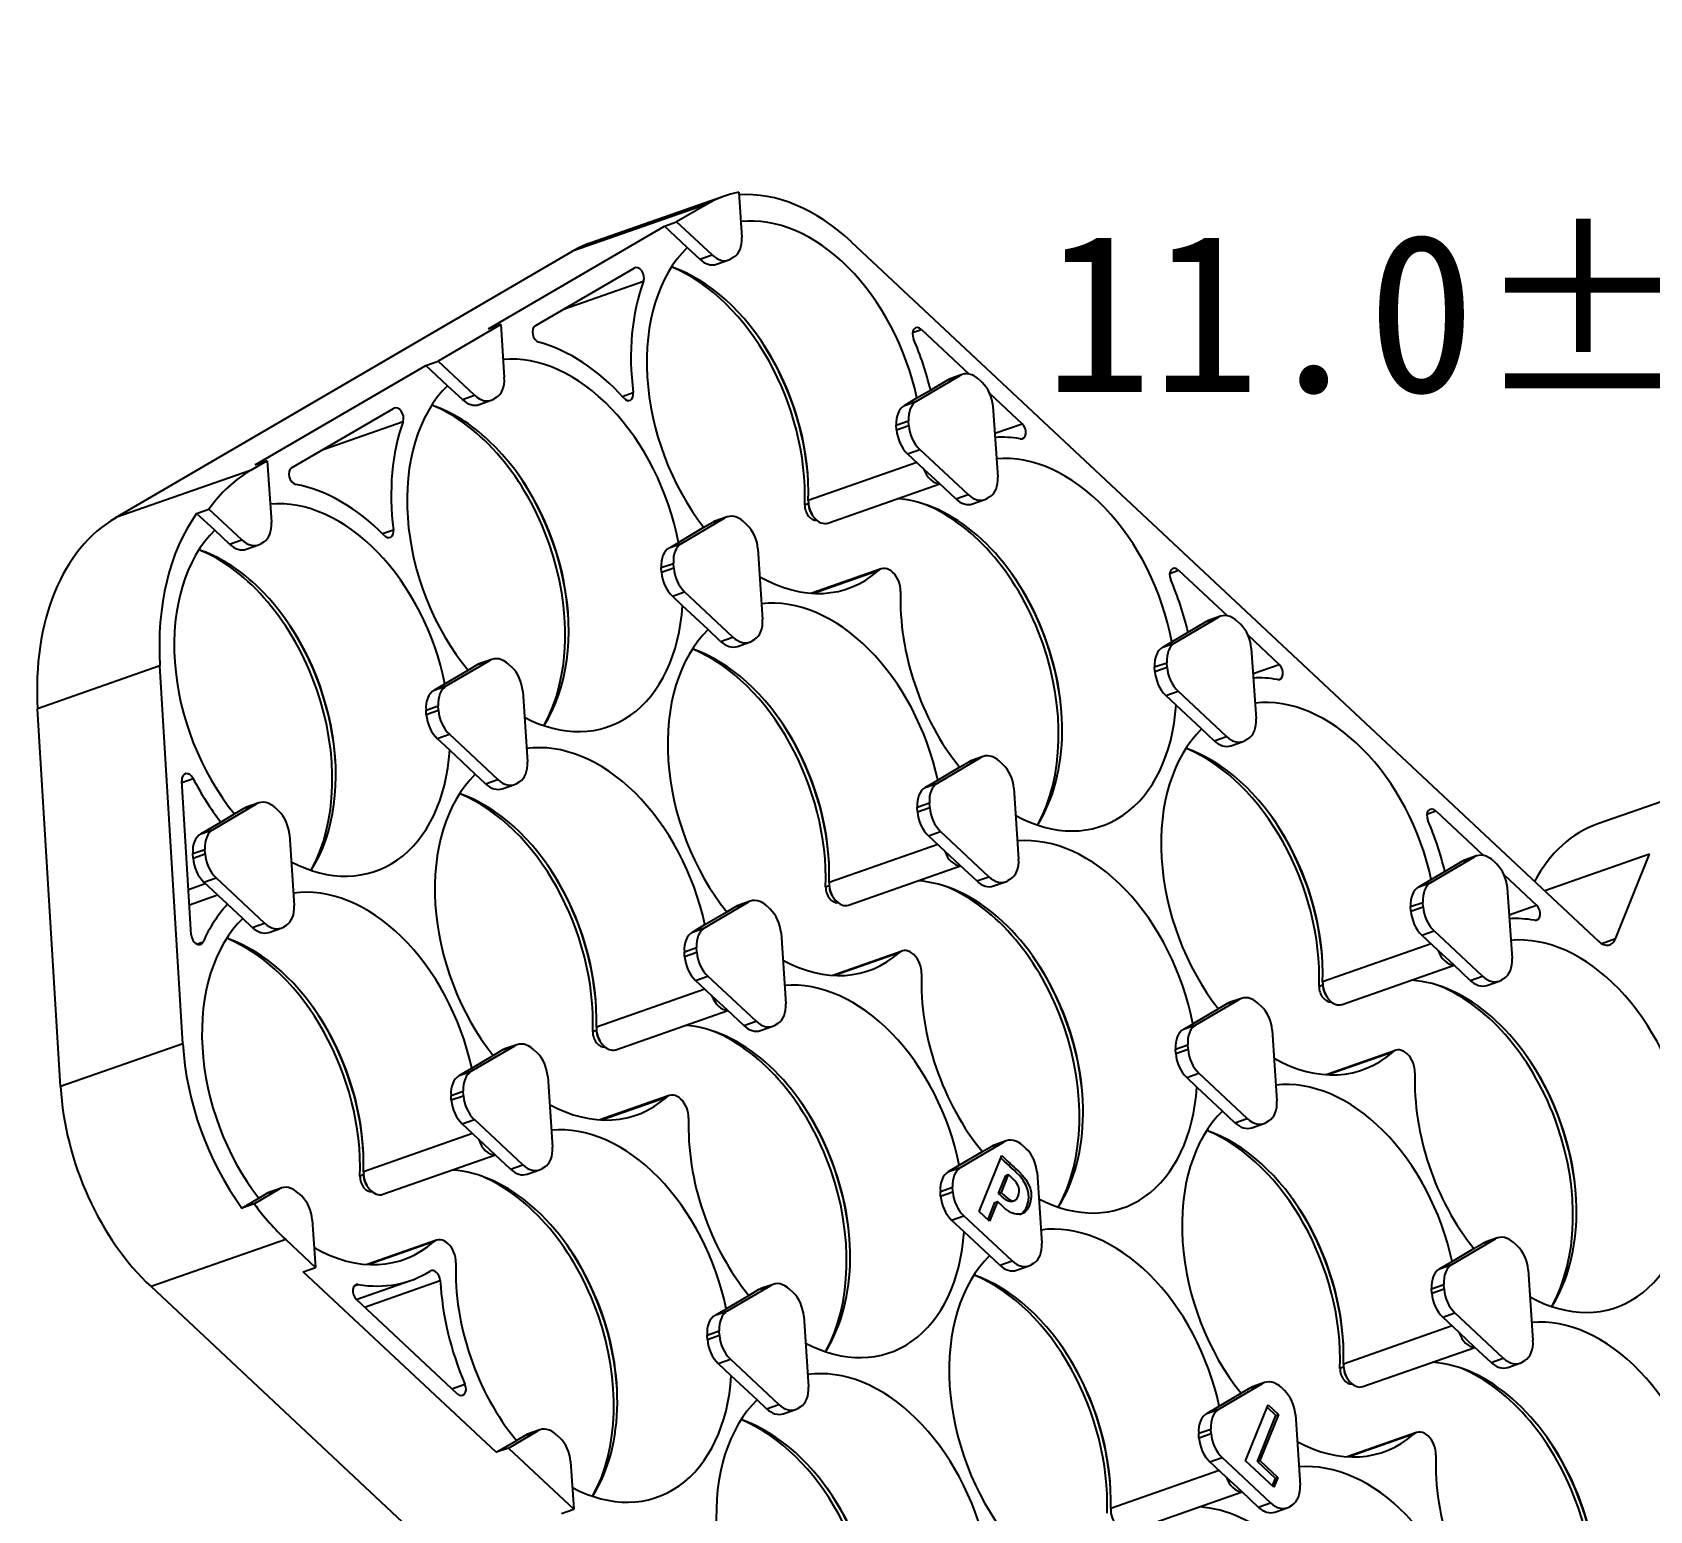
# Model space of a CAD drawing. Header units: millimetres. Extents: x -12 to 988, y -34 to 673.
# Drawn here: x 325.9 to 417.7, y 286.4 to 370.3 of the extents above; entities that cross this region are included whole.
import ezdxf

# ---------------------------------------------------------------- set-up
doc = ezdxf.new("R2010")
doc.units = ezdxf.units.MM
doc.dimstyles.new('副本 Standard', dxfattribs={"dimtxt": 9, "dimasz": 5, "dimexe": 1, "dimexo": 0.5, "dimgap": 0.5, "dimtad": 0, "dimtoh": 1, "dimdec": 1, "dimzin": 0, "dimdsep": 46, "dimtxsty": 'Standard', "dimcen": 0.09, "dimclrd": 3, "dimclre": 3, "dimclrt": 3, "dimadec": 0, "dimazin": 0, "dimtfac": 1, "dimtdec": 1, "dimtofl": 0, "dimtmove": 0, "dimatfit": 3, "dimfxl": 0, "dimtolj": 1, "dimtzin": 0, "dimarcsym": 0})

# ---------------------------------------------------------------- blocks, each defined once
blk = doc.blocks.new('FDGHFGHFDD')
at = {"linetype": 'Continuous'}
for p, q in [((-72.449, 40.675), (-75.485, 33.168)), ((-72.248, 34.242), (-74.615, 28.391)), ((-69.914, 29.612), (-72.248, 34.242)), ((-69.914, 29.612), (-70.224, 28.845)), ((-128.294, 23.136), (-70.436, 28.8)), ((-82.313, 26.246), (-82.113, 26.743)), ((-82.113, 26.743), (-78.429, 27.103)), ((-79.243, 23.852), (-78.703, 26.668)), ((-78.979, 25.985), (-78.703, 26.668)), ((-78.665, 26.797), (-78.941, 26.115)), ((-77.824, 27.324), (-77.585, 27.347)), ((-76.826, 27.26), (-74.323, 27.505)), ((-76.158, 26.917), (-72.963, 24.467)), ((-74.939, 25.982), (-74.323, 27.505)), ((-79.195, 24.859), (-78.979, 25.985)), ((-102.021, 24.794), (-98.248, 25.163)), ((-98.484, 24.857), (-98.76, 24.175)), ((-97.643, 25.384), (-97.405, 25.407)), ((-96.645, 25.32), (-94.231, 25.557)), ((-95.977, 24.977), (-92.782, 22.527)), ((-94.823, 24.092), (-94.231, 25.557)), ((-79.364, 23.98), (-79.195, 24.859)), ((-102.221, 24.298), (-102.021, 24.794)), ((-99.062, 21.913), (-98.522, 24.728)), ((-99.024, 22.868), (-98.798, 24.045)), ((-98.798, 24.045), (-98.522, 24.728)), ((-79.519, 23.17), (-79.364, 23.98)), ((-121.929, 22.846), (-118.245, 23.206)), ((-117.64, 23.426), (-117.401, 23.45)), ((-116.642, 23.363), (-114.139, 23.608)), ((-115.974, 23.02), (-112.779, 20.57)), ((-114.755, 22.085), (-114.139, 23.608)), ((-79.519, 23.17), (-79.243, 23.852)), ((-72.76, 22.383), (-72.484, 23.066)), ((-72.411, 23.38), (-72.445, 23.2)), ((-122.129, 22.349), (-121.929, 22.846)), ((-119.059, 19.955), (-118.519, 22.771)), ((-119.011, 20.962), (-118.795, 22.088)), ((-118.795, 22.088), (-118.519, 22.771)), ((-118.481, 22.9), (-118.757, 22.218)), ((-99.224, 21.826), (-99.024, 22.868)), ((-78.974, 22.082), (-78.698, 22.765)), ((-78.771, 21.925), (-78.974, 22.082)), ((-78.771, 21.925), (-78.495, 22.608)), ((-78.495, 22.608), (-78.698, 22.765)), ((-77.338, 21.491), (-77.062, 22.174)), ((-73.325, 22.54), (-77.062, 22.174)), ((-73.601, 21.857), (-73.325, 22.54)), ((-99.338, 21.23), (-99.062, 21.913)), ((-99.338, 21.23), (-99.224, 21.826)), ((-92.231, 21.44), (-92.264, 21.26)), ((-76.613, 21.562), (-79.063, 15.506)), ((-77.373, 15.487), (-74.846, 21.735)), ((-76.065, 21.616), (-77.338, 21.491)), ((-74.874, 21.733), (-76.065, 21.616)), ((-73.601, 21.857), (-74.874, 21.733)), ((-119.18, 20.083), (-119.011, 20.962)), ((-98.793, 20.143), (-98.517, 20.825)), ((-98.59, 19.985), (-98.314, 20.668)), ((-98.314, 20.668), (-98.517, 20.825)), ((-97.157, 19.552), (-96.881, 20.234)), ((-93.145, 20.6), (-96.881, 20.234)), ((-93.421, 19.917), (-93.145, 20.6)), ((-92.579, 20.444), (-92.303, 21.126)), ((-135.003, 19.451), (-138.039, 11.944)), ((-134.638, 20.194), (-132.598, 18.63)), ((-119.335, 19.273), (-119.18, 20.083)), ((-119.335, 19.273), (-119.059, 19.955)), ((-112.227, 19.483), (-112.261, 19.303)), ((-98.59, 19.985), (-98.793, 20.143)), ((-96.366, 19.629), (-97.157, 19.552)), ((-94.389, 19.822), (-96.366, 19.629)), ((-93.421, 19.917), (-94.389, 19.822)), ((-135.316, 18.395), (-138.352, 10.889)), ((-135.316, 18.395), (-135.699, 16.434)), ((-118.79, 18.185), (-118.514, 18.868)), ((-118.587, 18.028), (-118.311, 18.711)), ((-118.311, 18.711), (-118.514, 18.868)), ((-113.141, 18.642), (-116.878, 18.277)), ((-113.417, 17.96), (-113.141, 18.642)), ((-112.576, 18.486), (-112.3, 19.169)), ((-132.047, 17.543), (-132.08, 17.363)), ((-116.429, 17.665), (-118.879, 11.609)), ((-118.587, 18.028), (-118.79, 18.185)), ((-117.189, 11.59), (-114.662, 17.838)), ((-117.154, 17.594), (-116.878, 18.277)), ((-115.881, 17.719), (-117.154, 17.594)), ((-114.69, 17.835), (-115.881, 17.719)), ((-113.417, 17.96), (-114.69, 17.835)), ((-132.961, 16.703), (-135.699, 16.434)), ((-133.237, 16.02), (-132.961, 16.703)), ((-132.395, 16.546), (-132.119, 17.229)), ((-138.193, 4.401), (-135.975, 15.752)), ((-135.975, 15.752), (-135.699, 16.434)), ((-134.205, 15.925), (-135.975, 15.752)), ((-133.237, 16.02), (-134.205, 15.925)), ((-73.409, 16.051), (-74.974, 12.181)), ((-73.444, 15.863), (-74.905, 12.25)), ((-78.922, 15.389), (-79.003, 15.187)), ((-78.974, 15.429), (-78.861, 15.341)), ((-78.351, 15.135), (-78.208, 15.12)), ((-60.745, 13.894), (-60.507, 13.917)), ((-136.572, 6.5), (-135.323, 12.891)), ((-62.165, 10.422), (-61.625, 13.238)), ((-61.901, 12.555), (-61.625, 13.238)), ((-61.587, 13.367), (-61.863, 12.685)), ((-59.08, 13.487), (-55.885, 11.037)), ((-136.213, 8.335), (-134.408, 12.8)), ((-113.225, 12.153), (-114.79, 8.284)), ((-113.26, 11.965), (-114.721, 8.353)), ((-80.564, 11.954), (-80.326, 11.977)), ((-62.286, 10.55), (-62.014, 11.964)), ((-62.014, 11.964), (-61.901, 12.555)), ((-118.738, 11.491), (-118.819, 11.29)), ((-118.79, 11.532), (-118.677, 11.444)), ((-118.167, 11.237), (-118.024, 11.223)), ((-81.984, 8.482), (-81.444, 11.298)), ((-81.72, 10.615), (-81.444, 11.298)), ((-81.406, 11.427), (-81.682, 10.745)), ((-78.899, 11.547), (-75.704, 9.097)), ((-144.109, -18.577), (-138.352, 10.889)), ((-81.829, 10.05), (-81.72, 10.615)), ((-62.441, 9.74), (-62.286, 10.55)), ((-62.441, 9.74), (-62.165, 10.422)), ((-101.981, 6.525), (-101.441, 9.341)), ((-101.717, 8.658), (-101.441, 9.341)), ((-101.403, 9.47), (-101.679, 8.788)), ((-100.561, 9.996), (-100.323, 10.02)), ((-98.896, 9.59), (-95.701, 7.14)), ((-82.146, 8.396), (-81.829, 10.05)), ((-61.896, 8.652), (-61.62, 9.335)), ((-61.416, 9.178), (-61.62, 9.335)), ((-55.682, 8.953), (-55.406, 9.636)), ((-55.333, 9.95), (-55.367, 9.77)), ((-101.83, 8.067), (-101.717, 8.658)), ((-82.26, 7.8), (-81.984, 8.482)), ((-82.26, 7.8), (-82.146, 8.396)), ((-61.692, 8.495), (-61.896, 8.652)), ((-61.692, 8.495), (-61.416, 9.178)), ((-60.294, 2.057), (-57.767, 8.305)), ((-60.26, 8.061), (-59.984, 8.744)), ((-56.247, 9.109), (-59.984, 8.744)), ((-57.796, 8.302), (-58.987, 8.186)), ((-56.523, 8.427), (-57.796, 8.302)), ((-56.523, 8.427), (-56.247, 9.109)), ((-130.29, 7.573), (-130.043, 8.185)), ((-121.8, 4.585), (-121.26, 7.401)), ((-121.536, 6.718), (-121.26, 7.401)), ((-121.222, 7.53), (-121.498, 6.848)), ((-120.38, 8.057), (-120.142, 8.08)), ((-118.715, 7.65), (-115.52, 5.2)), ((-102.102, 6.653), (-101.83, 8.067)), ((-81.715, 6.713), (-81.439, 7.395)), ((-81.235, 7.238), (-81.439, 7.395)), ((-75.501, 7.013), (-75.225, 7.696)), ((-75.152, 8.01), (-75.186, 7.83)), ((-59.535, 8.132), (-61.984, 2.076)), ((-58.987, 8.186), (-60.26, 8.061)), ((-121.645, 6.153), (-121.536, 6.718)), ((-102.257, 5.843), (-102.102, 6.653)), ((-102.257, 5.843), (-101.981, 6.525)), ((-81.511, 6.555), (-81.715, 6.713)), ((-81.511, 6.555), (-81.235, 7.238)), ((-80.079, 6.121), (-79.803, 6.804)), ((-76.066, 7.17), (-79.803, 6.804)), ((-76.342, 6.487), (-77.311, 6.392)), ((-76.342, 6.487), (-76.066, 7.17)), ((-121.962, 4.498), (-121.645, 6.153)), ((-95.498, 5.056), (-95.222, 5.739)), ((-95.149, 6.053), (-95.183, 5.873)), ((-79.288, 6.199), (-80.079, 6.121)), ((-77.311, 6.392), (-79.288, 6.199)), ((-137.917, 5.083), (-138.707, 1.038)), ((-137.917, 5.083), (-138.193, 4.401)), ((-137.917, 5.083), (-135.517, 3.243)), ((-101.712, 4.755), (-101.436, 5.438)), ((-101.508, 4.598), (-101.712, 4.755)), ((-101.508, 4.598), (-101.232, 5.281)), ((-101.232, 5.281), (-101.436, 5.438)), ((-100.076, 4.164), (-99.8, 4.847)), ((-96.063, 5.212), (-99.8, 4.847)), ((-96.339, 4.53), (-96.063, 5.212)), ((-122.076, 3.903), (-121.8, 4.585)), ((-122.076, 3.903), (-121.962, 4.498)), ((-115.317, 3.116), (-115.041, 3.799)), ((-114.968, 4.113), (-115.002, 3.933)), ((-99.351, 4.235), (-101.8, -1.821)), ((-100.11, -1.84), (-97.583, 4.408)), ((-98.803, 4.289), (-100.076, 4.164)), ((-97.612, 4.405), (-98.803, 4.289)), ((-96.339, 4.53), (-97.612, 4.405)), ((-121.531, 2.815), (-121.255, 3.498)), ((-121.327, 2.658), (-121.531, 2.815)), ((-121.327, 2.658), (-121.051, 3.341)), ((-121.051, 3.341), (-121.255, 3.498)), ((-119.895, 2.224), (-119.619, 2.907)), ((-115.882, 3.272), (-119.619, 2.907)), ((-116.158, 2.59), (-115.882, 3.272)), ((-135.314, 1.159), (-135.038, 1.841)), ((-134.965, 2.156), (-134.999, 1.976)), ((-119.104, 2.302), (-119.895, 2.224)), ((-117.127, 2.495), (-119.104, 2.302)), ((-116.158, 2.59), (-117.127, 2.495)), ((-61.843, 1.958), (-61.925, 1.757)), ((-61.895, 1.999), (-61.783, 1.911)), ((-56.33, 2.621), (-57.895, -1.249)), ((-56.366, 2.433), (-57.827, -1.18)), ((-138.983, 0.356), (-138.707, 1.038)), ((-135.879, 1.315), (-138.707, 1.038)), ((-136.155, 0.633), (-135.879, 1.315)), ((-61.273, 1.705), (-61.13, 1.69)), ((-141.136, -10.661), (-138.983, 0.356)), ((-137.302, 0.521), (-138.983, 0.356)), ((-136.155, 0.633), (-137.302, 0.521)), ((-96.146, -1.277), (-97.711, -5.147)), ((-96.182, -1.465), (-97.643, -5.077)), ((-63.308, -1.459), (-63.07, -1.436)), ((-139.643, -9.218), (-138.356, -2.63)), ((-139.242, -7.165), (-137.443, -2.717)), ((-101.659, -1.939), (-101.741, -2.14)), ((-101.711, -1.898), (-101.599, -1.986)), ((-101.089, -2.193), (-100.946, -2.207)), ((-64.728, -4.93), (-64.188, -2.115)), ((-64.464, -2.797), (-64.188, -2.115)), ((-64.15, -1.986), (-64.426, -2.668)), ((-63.067, -2.677), (-62.272, -2.599)), ((-61.53, -5.725), (-63.067, -2.677)), ((-62.327, -2.736), (-63.004, -2.802)), ((-62.327, -2.736), (-62.272, -2.599)), ((-61.057, -5.253), (-62.327, -2.736)), ((-62.272, -2.599), (-61.002, -5.116)), ((-61.643, -1.866), (-58.448, -4.316)), ((-83.305, -3.417), (-83.067, -3.393)), ((-64.849, -4.802), (-64.577, -3.389)), ((-64.577, -3.389), (-64.464, -2.797)), ((-84.725, -6.888), (-84.185, -4.072)), ((-84.461, -4.755), (-84.185, -4.072)), ((-84.147, -3.943), (-84.423, -4.625)), ((-81.64, -3.823), (-78.444, -6.273)), ((-103.124, -5.356), (-102.886, -5.333)), ((-84.866, -6.866), (-84.579, -5.369)), ((-84.579, -5.369), (-84.461, -4.755)), ((-82.146, -7.743), (-83.683, -4.695)), ((-82.689, -5.258), (-82.634, -5.121)), ((-82.193, -6.241), (-82.689, -5.258)), ((-82.634, -5.121), (-82.138, -6.105)), ((-65.004, -5.613), (-64.849, -4.802)), ((-65.004, -5.613), (-64.728, -4.93)), ((-59.339, -5.511), (-61.53, -5.725)), ((-61.057, -5.253), (-61.002, -5.116)), ((-59.662, -5.116), (-61.057, -5.253)), ((-61.002, -5.116), (-59.607, -4.98)), ((-59.662, -5.116), (-59.607, -4.98)), ((-59.457, -5.523), (-59.662, -5.116)), ((-59.607, -4.98), (-59.339, -5.511)), ((-57.896, -5.403), (-57.93, -5.583)), ((-104.544, -8.828), (-104.004, -6.012)), ((-104.28, -6.695), (-104.004, -6.012)), ((-103.966, -5.883), (-104.242, -6.565)), ((-101.459, -5.763), (-98.264, -8.213)), ((-82.193, -6.241), (-82.138, -6.105)), ((-81.358, -5.991), (-81.287, -5.816)), ((-64.459, -6.7), (-64.183, -6.018)), ((-64.255, -6.857), (-63.979, -6.175)), ((-63.979, -6.175), (-64.183, -6.018)), ((-58.81, -6.243), (-62.547, -6.609)), ((-59.086, -6.926), (-58.81, -6.243)), ((-58.245, -6.399), (-57.969, -5.717)), ((-133.434, -7.805), (-133.185, -7.189)), ((-123.121, -7.314), (-122.883, -7.29)), ((-104.665, -8.699), (-104.393, -7.286)), ((-104.393, -7.286), (-104.28, -6.695)), ((-85.001, -7.57), (-84.866, -6.866)), ((-85.001, -7.57), (-84.725, -6.888)), ((-81.942, -6.739), (-81.887, -6.603)), ((-81.469, -7.677), (-81.942, -6.739)), ((-81.477, -6.563), (-81.887, -6.603)), ((-81.887, -6.603), (-81.351, -7.665)), ((-62.098, -7.221), (-64.547, -13.277)), ((-64.255, -6.857), (-64.459, -6.7)), ((-62.857, -13.296), (-60.331, -7.048)), ((-62.823, -7.291), (-62.547, -6.609)), ((-61.55, -7.167), (-62.823, -7.291)), ((-60.359, -7.05), (-61.55, -7.167)), ((-59.086, -6.926), (-60.359, -7.05)), ((-124.541, -10.785), (-124.001, -7.969)), ((-124.277, -8.652), (-124.001, -7.969)), ((-123.963, -7.84), (-124.239, -8.522)), ((-121.456, -7.72), (-118.26, -10.17)), ((-84.456, -8.658), (-84.18, -7.975)), ((-84.252, -8.815), (-83.976, -8.132)), ((-83.976, -8.132), (-84.18, -7.975)), ((-78.807, -8.201), (-82.544, -8.566)), ((-81.351, -7.665), (-82.146, -7.743)), ((-79.083, -8.883), (-78.807, -8.201)), ((-78.241, -8.357), (-77.965, -7.674)), ((-77.893, -7.36), (-77.926, -7.54)), ((-124.395, -9.266), (-124.277, -8.652)), ((-104.82, -9.51), (-104.665, -8.699)), ((-104.82, -9.51), (-104.544, -8.828)), ((-84.252, -8.815), (-84.456, -8.658)), ((-82.82, -9.249), (-82.544, -8.566)), ((-81.851, -9.154), (-82.82, -9.249)), ((-79.874, -8.96), (-81.851, -9.154)), ((-79.083, -8.883), (-79.874, -8.96)), ((-140.86, -9.978), (-141.136, -10.661)), ((-140.86, -9.978), (-141.073, -11.07)), ((-140.86, -9.978), (-138.08, -12.11)), ((-124.682, -10.763), (-124.395, -9.266)), ((-104.275, -10.597), (-103.999, -9.915)), ((-104.071, -10.755), (-103.795, -10.072)), ((-103.795, -10.072), (-103.999, -9.915)), ((-98.061, -10.297), (-97.785, -9.614)), ((-97.712, -9.3), (-97.746, -9.48)), ((-124.817, -11.467), (-124.682, -10.763)), ((-124.817, -11.467), (-124.541, -10.785)), ((-104.071, -10.755), (-104.275, -10.597)), ((-102.673, -17.193), (-100.147, -10.945)), ((-102.639, -11.189), (-102.363, -10.506)), ((-98.626, -10.14), (-102.363, -10.506)), ((-100.175, -10.947), (-101.366, -11.064)), ((-98.902, -10.823), (-100.175, -10.947)), ((-98.902, -10.823), (-98.626, -10.14)), ((-141.073, -11.07), (-144.109, -18.577)), ((-124.272, -12.555), (-123.996, -11.872)), ((-123.792, -12.029), (-123.996, -11.872)), ((-118.057, -12.254), (-117.782, -11.571)), ((-117.709, -11.257), (-117.742, -11.437)), ((-101.914, -11.118), (-104.363, -17.174)), ((-101.366, -11.064), (-102.639, -11.189)), ((-124.068, -12.712), (-124.272, -12.555)), ((-124.068, -12.712), (-123.792, -12.029)), ((-122.636, -13.146), (-122.36, -12.463)), ((-118.623, -12.098), (-122.36, -12.463)), ((-119.69, -12.858), (-121.667, -13.051)), ((-118.899, -12.78), (-119.69, -12.858)), ((-118.899, -12.78), (-118.623, -12.098)), ((-137.877, -14.194), (-137.601, -13.511)), ((-137.528, -13.197), (-137.562, -13.377)), ((-121.667, -13.051), (-122.636, -13.146)), ((-141.26, -14.969), (-140.984, -14.286)), ((-138.442, -14.038), (-140.984, -14.286)), ((-138.718, -14.72), (-138.442, -14.038)), ((-139.865, -14.832), (-141.26, -14.969)), ((-138.718, -14.72), (-139.865, -14.832)), ((-104.223, -17.291), (-104.304, -17.493)), ((-104.274, -17.25), (-104.162, -17.339)), ((-98.709, -16.629), (-100.274, -20.499)), ((-98.745, -16.817), (-100.206, -20.43)), ((-103.652, -17.545), (-103.509, -17.56)), ((-86.771, -19.277), (-87.047, -19.959)), ((-85.929, -18.751), (-85.691, -18.727)), ((-84.264, -19.157), (-81.069, -21.607)), ((-87.349, -22.222), (-86.809, -19.406)), ((-87.206, -20.72), (-87.085, -20.089)), ((-87.085, -20.089), (-86.809, -19.406)), ((-105.748, -20.69), (-105.51, -20.667)), ((-104.083, -21.097), (-100.888, -23.547)), ((-87.487, -22.185), (-87.206, -20.72)), ((-107.168, -24.162), (-106.628, -21.346)), ((-107.02, -22.635), (-106.904, -22.029)), ((-106.904, -22.029), (-106.628, -21.346)), ((-106.59, -21.217), (-106.866, -21.899)), ((-136.129, -22.253), (-138.888, -29.077)), ((-119.157, -35.438), (-136.129, -22.253)), ((-125.745, -22.648), (-125.507, -22.624)), ((-107.286, -24.02), (-107.02, -22.635)), ((-87.625, -22.904), (-87.487, -22.185)), ((-87.625, -22.904), (-87.349, -22.222)), ((-80.517, -22.694), (-80.551, -22.874)), ((-127.165, -26.119), (-126.625, -23.303)), ((-126.901, -23.986), (-126.625, -23.303)), ((-126.587, -23.174), (-126.863, -23.856)), ((-124.08, -23.054), (-120.885, -25.504)), ((-87.08, -23.992), (-86.804, -23.309)), ((-86.876, -24.149), (-86.6, -23.466)), ((-86.6, -23.466), (-86.804, -23.309)), ((-81.431, -23.535), (-85.168, -23.9)), ((-81.707, -24.217), (-81.431, -23.535)), ((-80.866, -23.691), (-80.59, -23.008)), ((-127.193, -25.508), (-127.022, -24.617)), ((-127.022, -24.617), (-126.901, -23.986)), ((-107.444, -24.844), (-107.286, -24.02)), ((-107.444, -24.844), (-107.168, -24.162)), ((-100.336, -24.634), (-100.37, -24.814)), ((-86.876, -24.149), (-87.08, -23.992)), ((-85.444, -24.583), (-85.168, -23.9)), ((-84.436, -24.484), (-85.444, -24.583)), ((-82.439, -24.289), (-84.436, -24.484)), ((-81.707, -24.217), (-82.439, -24.289)), ((-123.495, -30.995), (-130.415, -25.619)), ((-130.341, -25.677), (-130.09, -25.056)), ((-127.441, -26.801), (-127.193, -25.508)), ((-106.899, -25.932), (-106.623, -25.249)), ((-106.695, -26.089), (-106.419, -25.406)), ((-106.419, -25.406), (-106.623, -25.249)), ((-101.25, -25.474), (-104.987, -25.84)), ((-101.526, -26.157), (-101.25, -25.474)), ((-100.685, -25.631), (-100.409, -24.948)), ((-127.441, -26.801), (-127.165, -26.119)), ((-120.333, -26.591), (-120.367, -26.771)), ((-104.467, -26.445), (-106.927, -32.526)), ((-106.695, -26.089), (-106.899, -25.932)), ((-105.263, -26.523), (-104.987, -25.84)), ((-103.973, -26.396), (-105.263, -26.523)), ((-105.237, -32.545), (-102.699, -26.272)), ((-102.717, -26.273), (-103.973, -26.396)), ((-101.526, -26.157), (-102.717, -26.273)), ((-126.896, -27.889), (-126.62, -27.206)), ((-126.692, -28.046), (-126.416, -27.363)), ((-126.416, -27.363), (-126.62, -27.206)), ((-121.247, -27.432), (-124.984, -27.797)), ((-121.523, -28.114), (-121.247, -27.432)), ((-120.682, -27.588), (-120.406, -26.905)), ((-126.692, -28.046), (-126.896, -27.889)), ((-125.534, -29.411), (-125.153, -28.469)), ((-125.26, -28.48), (-124.984, -27.797)), ((-123.431, -28.301), (-125.26, -28.48)), ((-124.841, -29.949), (-124.205, -28.377)), ((-122.255, -28.186), (-123.431, -28.301)), ((-121.523, -28.114), (-122.255, -28.186)), ((68.917, -28.383), (-109.988, -45.895)), ((-121.917, -42.262), (-138.888, -29.077)), ((-122.895, -31.113), (-122.748, -30.749)), ((-101.273, -31.982), (-102.838, -35.852)), ((-106.786, -32.644), (-106.867, -32.845)), ((-106.838, -32.603), (-106.725, -32.691)), ((-106.215, -32.898), (-106.072, -32.912)), ((-101.308, -32.17), (-102.769, -35.782)), ((-101.122, -37.559), (-99.411, -33.328)), ((-101.747, -37.62), (-100.521, -34.59)), ((-89.71, -36.7), (-89.346, -34.803)), ((-89.622, -35.485), (-89.346, -34.803)), ((-89.308, -34.673), (-89.584, -35.356)), ((-88.466, -34.147), (-88.228, -34.124)), ((-86.801, -34.554), (-84.647, -36.205)), ((-119.157, -35.438), (-121.917, -42.262)), ((-89.735, -36.073), (-89.622, -35.485)), ((-109.304, -36.631), (-109.58, -37.313)), ((-108.463, -36.104), (-108.225, -36.081)), ((-106.797, -36.511), (-104.644, -38.162)), ((-94.353, -36.896), (-94.056, -36.163)), ((-89.986, -37.383), (-89.735, -36.073)), ((-89.71, -36.7), (-89.986, -37.383)), ((-89.71, -36.7), (-84.647, -36.205)), ((-84.923, -36.887), (-84.647, -36.205)), ((-109.722, -37.981), (-109.619, -37.443)), ((-109.656, -38.392), (-109.343, -36.76)), ((-109.619, -37.443), (-109.343, -36.76)), ((-89.986, -37.383), (-104.92, -38.844)), ((-102.403, -37.191), (-102.314, -36.971)), ((-93.952, -36.857), (-101.741, -37.619)), ((-106.952, -38.388), (-109.988, -45.895)), ((-109.932, -39.074), (-109.722, -37.981)), ((-109.656, -38.392), (-109.932, -39.074)), ((-106.952, -38.388), (-104.644, -38.162)), ((-104.92, -38.844), (-104.644, -38.162))]:
    blk.add_line(p, q, dxfattribs=at)
for centre, major_axis, start_param, end_param in [((-63.943, 28.501), (11.542, -4.668), 3.141591, 3.700745), ((-70.802, 29.525), (-0.927, 0.375), 2.228639, 3.799435), ((-64.28, 19.92), (10.105, -4.087), 1.354363, 2.973498), ((-81.93, 26.38), (0.464, -0.187), 2.228639, 4.815045), ((-77.274, 26.235), (1.391, -0.562), 2.228639, 3.274328), ((-77.036, 26.258), (1.391, -0.562), 1.182949, 2.228639), ((-64.28, 19.92), (-11.264, 4.555), 5.925418, 6.092179), ((-74.14, 27.142), (0.464, -0.187), 5.925418, 8.511824), ((-83.921, 17.998), (10.105, -4.087), 1.387956, 2.989808), ((-83.921, 17.998), (-11.264, 4.555), 4.562962, 4.815045), ((-77.55, 25.553), (1.391, -0.562), 3.141591, 3.274328), ((-97.094, 24.295), (1.391, -0.562), 2.228639, 3.274328), ((-96.855, 24.318), (1.391, -0.562), 1.182949, 2.228639), ((-84.188, 17.972), (-11.264, 4.555), 5.925418, 6.084924), ((-94.048, 25.194), (0.464, -0.187), 5.925418, 8.511824), ((-104.096, 16.023), (10.105, -4.087), 1.354363, 2.973498), ((-101.838, 24.431), (0.464, -0.187), 2.228639, 4.815045), ((-103.829, 16.049), (-11.264, 4.555), 4.555539, 4.815045), ((-97.37, 23.613), (1.391, -0.562), 3.141591, 3.274328), ((-73.841, 23.809), (1.391, -0.562), 0.13726, 1.182949), ((-123.737, 14.101), (11.542, -4.668), 2.228639, 2.959954), ((-117.091, 22.338), (1.391, -0.562), 2.228639, 3.274328), ((-116.852, 22.361), (1.391, -0.562), 1.182949, 2.228639), ((-113.956, 23.245), (0.464, -0.187), 5.925418, 8.511824), ((-78.091, 22.737), (1.391, -0.562), 3.274328, 4.320018), ((-77.815, 23.42), (1.391, -0.562), 3.274328, 4.320018), ((-73.874, 23.628), (1.391, -0.562), 5.370231, 6.420445), ((-64.28, 19.92), (10.105, -4.087), 5.639791, 7.291385), ((-123.737, 14.101), (10.105, -4.087), 1.387956, 2.989808), ((-121.746, 22.483), (0.464, -0.187), 2.228639, 4.815045), ((-123.737, 14.101), (-11.264, 4.555), 4.562962, 4.815045), ((-117.366, 21.655), (1.391, -0.562), 3.141591, 3.274328), ((-104.096, 16.023), (-11.264, 4.555), 5.925418, 6.092179), ((-93.66, 21.869), (1.391, -0.562), 0.13726, 1.182949), ((-77.611, 23.262), (1.391, -0.562), 4.320018, 5.370231), ((-66.86, 13.54), (-10.105, 4.087), 3.63171, 6.00325), ((-74.15, 22.946), (1.391, -0.562), 5.370231, 6.283179), ((-97.91, 20.797), (1.391, -0.562), 3.274328, 4.320018), ((-97.634, 21.48), (1.391, -0.562), 3.274328, 4.320018), ((-93.694, 21.688), (1.391, -0.562), 5.370231, 6.420445), ((-77.887, 22.58), (1.391, -0.562), 4.320018, 5.370231), ((-75.766, 22.261), (-0.973, 0.394), 1.536659, 2.920619), ((-67.039, 13.096), (-10.429, 4.218), 3.682689, 5.737605), ((-66.957, 13.301), (10.429, -4.218), 1.17357, 1.967924), ((-113.657, 19.911), (1.391, -0.562), 0.13726, 1.182949), ((-97.43, 21.323), (1.391, -0.562), 4.320018, 5.370231), ((-86.681, 11.174), (-10.429, 4.218), 4.190021, 5.73772), ((-93.97, 21.006), (1.391, -0.562), 5.370231, 6.283179), ((-123.461, 14.783), (-11.542, 4.668), 6.184996, 6.413555), ((-117.631, 19.522), (1.391, -0.562), 3.274328, 4.320018), ((-113.69, 19.731), (1.391, -0.562), 5.370231, 6.420445), ((-97.706, 20.64), (1.391, -0.562), 4.320018, 5.370231), ((-104.096, 16.023), (10.105, -4.087), 5.639791, 7.291385), ((-83.921, 17.998), (10.105, -4.087), 3.449078, 5.180655), ((-86.501, 11.617), (-10.105, 4.087), 4.190021, 5.79317), ((-86.598, 11.378), (10.429, -4.218), 1.173599, 1.968038), ((-133.476, 17.971), (1.391, -0.562), 0.13726, 1.182949), ((-117.907, 18.84), (1.391, -0.562), 3.274328, 4.320018), ((-117.427, 19.365), (1.391, -0.562), 4.320018, 5.370231), ((-113.966, 19.049), (1.391, -0.562), 5.370231, 6.283179), ((-117.703, 18.683), (1.391, -0.562), 4.320018, 5.370231), ((-115.582, 18.364), (-0.973, 0.394), 1.536659, 2.920619), ((-106.676, 9.643), (-10.105, 4.087), 3.63171, 6.00325), ((-106.855, 9.199), (-10.429, 4.218), 3.68716, 5.737605), ((-106.773, 9.404), (10.429, -4.218), 1.17357, 1.967924), ((-126.497, 7.276), (-10.429, 4.218), 4.190021, 5.73772), ((-133.786, 17.109), (1.391, -0.562), 5.370231, 6.283179), ((-133.51, 17.791), (1.391, -0.562), 5.370231, 6.420445), ((-123.737, 14.101), (10.105, -4.087), 3.449078, 5.180655), ((-126.317, 7.72), (-10.105, 4.087), 4.190021, 5.79317), ((-126.414, 7.481), (10.429, -4.218), 1.173599, 1.968038), ((-83.921, 17.998), (10.105, -4.087), 5.623346, 6.550442), ((-72.435, 15.657), (-0.973, 0.394), 4.190021, 6.550442), ((-64.28, 19.92), (10.105, -4.087), 4.190021, 5.197519), ((-78.346, 15.88), (0.973, -0.394), 4.190021, 6.283161), ((-78.525, 15.437), (0.649, -0.262), 4.190021, 6.168902), ((-78.443, 15.642), (-0.649, 0.262), 1.166929, 1.974709), ((-60.196, 12.805), (1.391, -0.562), 2.228639, 3.274328), ((-59.958, 12.828), (1.391, -0.562), 1.182949, 2.228639), ((-47.201, 6.49), (10.105, -4.087), 1.354363, 2.973498), ((-134.847, 12.746), (0.464, -0.187), 0.685556, 3.271962), ((-126.497, 7.276), (11.542, -4.668), 3.141579, 3.271962), ((-123.737, 14.101), (-11.264, 4.555), 0.685556, 1.267558), ((-123.737, 14.101), (10.105, -4.087), 5.623346, 6.550442), ((-112.251, 11.76), (-0.973, 0.394), 4.190021, 6.550442), ((-104.096, 16.023), (10.105, -4.087), 4.190021, 5.197519), ((-80.015, 10.865), (1.391, -0.562), 2.228639, 3.274328), ((-79.777, 10.888), (1.391, -0.562), 1.182949, 2.228639), ((-66.843, 4.568), (10.105, -4.087), 1.387956, 2.989808), ((-60.472, 12.122), (1.391, -0.562), 3.141591, 3.274328), ((-118.162, 11.983), (0.973, -0.394), 4.190021, 6.283161), ((-118.341, 11.54), (0.649, -0.262), 4.190021, 6.168902), ((-118.259, 11.744), (-0.649, 0.262), 1.166929, 1.974709), ((-56.763, 10.378), (1.391, -0.562), 0.13726, 1.182949), ((-87.017, 2.593), (10.105, -4.087), 1.354363, 2.973498), ((-80.291, 10.183), (1.391, -0.562), 3.141591, 3.274328), ((-60.736, 9.99), (1.391, -0.562), 3.274328, 4.320018), ((-100.012, 8.908), (1.391, -0.562), 2.228639, 3.274328), ((-99.774, 8.931), (1.391, -0.562), 1.182949, 2.228639), ((-61.012, 9.307), (1.391, -0.562), 3.274328, 4.320018), ((-56.796, 10.198), (1.391, -0.562), 5.370231, 6.420445), ((-106.659, 0.671), (10.105, -4.087), 1.387956, 2.989808), ((-100.288, 8.225), (1.391, -0.562), 3.141591, 3.274328), ((-80.555, 8.05), (1.391, -0.562), 3.274328, 4.320018), ((-76.582, 8.439), (1.391, -0.562), 0.13726, 1.182949), ((-60.809, 9.15), (1.391, -0.562), 4.320018, 5.370231), ((-60.533, 9.832), (1.391, -0.562), 4.320018, 5.370231), ((-58.687, 8.831), (-0.973, 0.394), 1.536659, 2.920619), ((-49.782, 0.11), (-10.105, 4.087), 3.63171, 6.00325), ((-49.961, -0.334), (-10.429, 4.218), 3.682689, 5.737605), ((-57.072, 9.516), (1.391, -0.562), 5.370231, 6.283179), ((-126.833, -1.304), (-11.264, 4.555), 5.268921, 5.845658), ((-130.303, 7.941), (0.464, -0.187), 5.268921, 7.550743), ((-119.831, 6.968), (1.391, -0.562), 2.228639, 3.274328), ((-119.593, 6.991), (1.391, -0.562), 1.182949, 2.228639), ((-80.831, 7.367), (1.391, -0.562), 3.274328, 4.320018), ((-76.615, 8.258), (1.391, -0.562), 5.370231, 6.420445), ((-49.878, -0.129), (10.429, -4.218), 1.17357, 1.967924), ((-136.096, 6.355), (0.464, -0.187), 3.271962, 5.845658), ((-126.833, -1.304), (10.105, -4.087), 1.354363, 2.973498), ((-120.107, 6.285), (1.391, -0.562), 3.141591, 3.274328), ((-100.552, 6.092), (1.391, -0.562), 3.274328, 4.320018), ((-96.579, 6.481), (1.391, -0.562), 0.13726, 1.182949), ((-80.628, 7.21), (1.391, -0.562), 4.320018, 5.370231), ((-80.352, 7.893), (1.391, -0.562), 4.320018, 5.370231), ((-69.603, -2.256), (-10.429, 4.218), 4.190021, 5.73772), ((-69.423, -1.813), (-10.105, 4.087), 4.190021, 5.79317), ((-76.891, 7.576), (1.391, -0.562), 5.370231, 6.283179), ((-100.828, 5.41), (1.391, -0.562), 3.274328, 4.320018), ((-96.612, 6.301), (1.391, -0.562), 5.370231, 6.420445), ((-87.017, 2.593), (10.105, -4.087), 5.656168, 7.291385), ((-66.843, 4.568), (10.105, -4.087), 3.449078, 5.197534), ((-69.52, -2.052), (10.429, -4.218), 1.173599, 1.968038), ((-116.398, 4.541), (1.391, -0.562), 0.13726, 1.182949), ((-100.625, 5.253), (1.391, -0.562), 4.320018, 5.370231), ((-100.349, 5.935), (1.391, -0.562), 4.320018, 5.370231), ((-89.598, -3.788), (-10.105, 4.087), 3.63171, 6.00325), ((-96.888, 5.619), (1.391, -0.562), 5.370231, 6.283179), ((-120.647, 3.47), (1.391, -0.562), 3.274328, 4.320018), ((-120.371, 4.152), (1.391, -0.562), 3.274328, 4.320018), ((-116.431, 4.361), (1.391, -0.562), 5.370231, 6.420445), ((-98.503, 4.934), (-0.973, 0.394), 1.536659, 2.920619), ((-89.777, -4.231), (-10.429, 4.218), 3.682689, 5.737605), ((-89.694, -4.026), (10.429, -4.218), 1.17357, 1.967924), ((-136.395, 2.584), (1.391, -0.562), 0.13726, 1.182949), ((-120.168, 3.995), (1.391, -0.562), 4.320018, 5.370231), ((-109.419, -6.154), (-10.429, 4.218), 4.190021, 5.73772), ((-116.707, 3.679), (1.391, -0.562), 5.370231, 6.283179), ((-55.357, 2.227), (-0.973, 0.394), 4.190021, 6.550442), ((-136.428, 2.404), (1.391, -0.562), 5.370231, 6.420445), ((-120.444, 3.313), (1.391, -0.562), 4.320018, 5.370231), ((-126.833, -1.304), (10.105, -4.087), 5.656168, 7.291385), ((-106.659, 0.671), (10.105, -4.087), 3.449078, 5.197534), ((-109.239, -5.71), (-10.105, 4.087), 4.190021, 5.79317), ((-109.336, -5.949), (10.429, -4.218), 1.173599, 1.968038), ((-61.268, 2.45), (0.973, -0.394), 4.190021, 6.283161), ((-61.364, 2.212), (-0.649, 0.262), 1.166929, 1.974709), ((-66.843, 4.568), (10.105, -4.087), 5.639776, 6.550442), ((-47.201, 6.49), (10.105, -4.087), 4.190021, 5.214504), ((-136.704, 1.721), (1.391, -0.562), 5.370231, 6.283179), ((-61.447, 2.007), (0.649, -0.262), 4.190021, 6.168902), ((-126.833, -1.304), (10.105, -4.087), 3.449078, 5.214504), ((-129.593, -8.128), (-10.429, 4.218), 3.687123, 5.742117), ((-129.414, -7.685), (-10.105, 4.087), 5.370231, 5.793168), ((-129.414, -7.685), (-10.105, 4.087), 3.631556, 5.370231), ((-129.51, -7.924), (10.429, -4.218), 1.173555, 1.967985), ((-95.173, -1.67), (-0.973, 0.394), 4.190021, 6.550442), ((-49.765, -8.862), (10.105, -4.087), 1.371194, 2.973524), ((-101.084, -1.447), (0.973, -0.394), 4.190021, 6.283161), ((-106.659, 0.671), (10.105, -4.087), 5.639776, 6.550442), ((-87.017, 2.593), (10.105, -4.087), 4.190021, 5.214504), ((-62.759, -2.548), (1.391, -0.562), 2.228639, 3.274328), ((-62.521, -2.525), (1.391, -0.562), 1.182949, 2.228639), ((-137.88, -2.775), (0.464, -0.187), 0.698266, 3.271962), ((-126.833, -1.304), (-11.264, 4.555), 0.698266, 1.262901), ((-101.263, -1.89), (0.649, -0.262), 4.190021, 6.168902), ((-101.18, -1.686), (-0.649, 0.262), 1.166929, 1.974709), ((-69.406, -10.785), (10.105, -4.087), 1.387942, 3.006166), ((-63.035, -3.23), (1.391, -0.562), 3.141591, 3.274328), ((-82.756, -4.505), (1.391, -0.562), 2.228639, 3.274328), ((-82.518, -4.482), (1.391, -0.562), 1.182949, 2.228639), ((-59.326, -4.974), (1.391, -0.562), 0.13726, 1.182949), ((-102.575, -6.445), (1.391, -0.562), 2.228639, 3.274328), ((-102.337, -6.422), (1.391, -0.562), 1.182949, 2.228639), ((-89.581, -12.76), (10.105, -4.087), 1.371194, 2.973524), ((-83.032, -5.188), (1.391, -0.562), 3.141591, 3.274328), ((-63.299, -5.363), (1.391, -0.562), 3.274328, 4.320018), ((-79.323, -6.932), (1.391, -0.562), 0.13726, 1.182949), ((-63.575, -6.046), (1.391, -0.562), 3.274328, 4.320018), ((-63.096, -5.52), (1.391, -0.562), 4.320018, 5.370231), ((-59.635, -5.837), (1.391, -0.562), 5.370231, 6.283179), ((-59.359, -5.155), (1.391, -0.562), 5.370231, 6.420445), ((-133.447, -7.431), (0.464, -0.187), 5.31916, 7.546086), ((-122.572, -8.402), (1.391, -0.562), 2.228639, 3.274328), ((-122.334, -8.379), (1.391, -0.562), 1.182949, 2.228639), ((-109.222, -14.682), (10.105, -4.087), 1.387942, 3.006166), ((-102.851, -7.127), (1.391, -0.562), 3.141591, 3.274328), ((-83.296, -7.321), (1.391, -0.562), 3.274328, 4.320018), ((-63.372, -6.203), (1.391, -0.562), 4.320018, 5.370231), ((-61.25, -6.522), (-0.973, 0.394), 1.537094, 2.920183), ((-52.345, -15.243), (-10.105, 4.087), 3.63171, 6.00325), ((-129.397, -16.657), (-11.264, 4.555), 5.31916, 5.912861), ((-99.142, -8.871), (1.391, -0.562), 0.13726, 1.182949), ((-83.572, -8.003), (1.391, -0.562), 3.274328, 4.320018), ((-83.093, -7.478), (1.391, -0.562), 4.320018, 5.370231), ((-72.166, -17.609), (-10.429, 4.218), 4.190021, 5.73772), ((-79.356, -7.112), (1.391, -0.562), 5.370231, 6.420445), ((-129.397, -16.657), (10.105, -4.087), 1.371194, 2.973524), ((-122.848, -9.085), (1.391, -0.562), 3.141591, 3.274328), ((-103.115, -9.26), (1.391, -0.562), 3.274328, 4.320018), ((-83.369, -8.16), (1.391, -0.562), 4.320018, 5.370231), ((-89.581, -12.76), (10.105, -4.087), 5.653141, 7.291356), ((-69.406, -10.785), (10.105, -4.087), 3.449107, 5.191283), ((-71.986, -17.165), (-10.105, 4.087), 4.190021, 5.79317), ((-79.632, -7.794), (1.391, -0.562), 5.370231, 6.283179), ((-139.167, -9.363), (0.464, -0.187), 3.271962, 5.912861), ((-103.391, -9.943), (1.391, -0.562), 3.274328, 4.320018), ((-102.912, -9.418), (1.391, -0.562), 4.320018, 5.370231), ((-99.175, -9.052), (1.391, -0.562), 5.370231, 6.420445), ((-72.083, -17.404), (10.429, -4.218), 1.173599, 1.968038), ((-123.112, -11.218), (1.391, -0.562), 3.274328, 4.320018), ((-119.139, -10.829), (1.391, -0.562), 0.13726, 1.182949), ((-103.188, -10.1), (1.391, -0.562), 4.320018, 5.370231), ((-101.067, -10.419), (-0.973, 0.394), 1.537094, 2.920183), ((-92.161, -19.14), (-10.105, 4.087), 3.63171, 6.00325), ((-92.34, -19.584), (-10.429, 4.218), 3.68716, 5.737605), ((-99.451, -9.734), (1.391, -0.562), 5.370231, 6.283179), ((-127.267, -15.277), (-13.442, 5.436), 0.130369, 0.444908), ((-123.388, -11.9), (1.391, -0.562), 3.274328, 4.320018), ((-119.172, -11.009), (1.391, -0.562), 5.370231, 6.420445), ((-92.257, -19.379), (10.429, -4.218), 1.17357, 1.967924), ((-138.958, -12.769), (1.391, -0.562), 0.13726, 1.182949), ((-123.185, -12.057), (1.391, -0.562), 4.320018, 5.370231), ((-122.909, -11.375), (1.391, -0.562), 4.320018, 5.370231), ((-109.222, -14.682), (10.105, -4.087), 3.449107, 5.191283), ((-111.982, -21.506), (-10.429, 4.218), 4.190021, 5.73772), ((-111.802, -21.063), (-10.105, 4.087), 4.190021, 5.79317), ((-119.448, -11.691), (1.391, -0.562), 5.370231, 6.283179), ((-138.991, -12.949), (1.391, -0.562), 5.370231, 6.420445), ((-129.397, -16.657), (10.105, -4.087), 5.653141, 7.291356), ((-111.899, -21.301), (10.429, -4.218), 1.173599, 1.968038), ((-63.831, -12.902), (0.973, -0.394), 4.190021, 6.283161), ((-139.267, -13.631), (1.391, -0.562), 5.370231, 6.283179), ((-127.543, -15.96), (13.442, -5.436), 3.586501, 4.315821), ((-129.397, -16.657), (10.105, -4.087), 3.449107, 5.208213), ((-132.156, -23.481), (-10.429, 4.218), 3.682705, 5.742117), ((-131.977, -23.037), (-10.105, 4.087), 5.370231, 5.797979), ((-131.977, -23.037), (-10.105, 4.087), 3.631556, 5.370231), ((-132.074, -23.276), (10.429, -4.218), 1.173555, 1.967985), ((-97.736, -17.023), (-0.973, 0.394), 4.190021, 6.550442), ((-103.647, -16.799), (0.973, -0.394), 4.190021, 6.283161), ((-103.743, -17.038), (-0.649, 0.262), 1.166929, 1.974709), ((-109.222, -14.682), (10.105, -4.087), 5.636762, 6.550442), ((-89.581, -12.76), (10.105, -4.087), 4.190021, 5.208213), ((-103.826, -17.243), (0.649, -0.262), 4.190021, 6.168902), ((-71.969, -26.137), (10.105, -4.087), 1.394114, 3.009176), ((-130.302, -22.784), (13.442, -5.436), 3.271962, 4.315821), ((-85.38, -19.839), (1.391, -0.562), 2.228639, 3.274328), ((-85.142, -19.816), (1.391, -0.562), 1.182949, 2.228639), ((-92.144, -28.112), (10.105, -4.087), 1.377401, 2.976503), ((-85.656, -20.522), (1.391, -0.562), 3.141591, 3.274328), ((-105.199, -21.779), (1.391, -0.562), 2.228639, 3.274328), ((-104.961, -21.756), (1.391, -0.562), 1.182949, 2.228639), ((-111.785, -30.035), (10.105, -4.087), 1.394114, 3.009176), ((-105.475, -22.461), (1.391, -0.562), 3.141591, 3.274328), ((-81.947, -22.266), (1.391, -0.562), 0.13726, 1.182949), ((-125.196, -23.736), (1.391, -0.562), 2.228639, 3.274328), ((-124.958, -23.713), (1.391, -0.562), 1.182949, 2.228639), ((-86.196, -23.337), (1.391, -0.562), 3.274328, 4.320018), ((-85.92, -22.655), (1.391, -0.562), 3.274328, 4.320018), ((-81.98, -22.446), (1.391, -0.562), 5.370231, 6.420445), ((-125.472, -24.419), (1.391, -0.562), 3.141591, 3.274328), ((-101.766, -24.205), (1.391, -0.562), 0.13726, 1.182949), ((-85.717, -22.812), (1.391, -0.562), 4.320018, 5.370231), ((-74.729, -32.962), (-10.429, 4.218), 4.190021, 5.73772), ((-82.256, -23.128), (1.391, -0.562), 5.370231, 6.283179), ((-105.739, -24.594), (1.391, -0.562), 3.274328, 4.320018), ((-85.993, -23.494), (1.391, -0.562), 4.320018, 5.370231), ((-92.144, -28.112), (10.105, -4.087), 5.650604, 7.2945), ((-71.969, -26.137), (10.105, -4.087), 3.445963, 5.177809), ((-74.549, -32.518), (-10.105, 4.087), 4.190021, 5.79317), ((-74.646, -32.757), (10.429, -4.218), 1.173599, 1.968038), ((-130.119, -25.402), (0.464, -0.187), 1.778566, 4.315821), ((-129.397, -16.657), (-11.264, 4.555), 1.778566, 2.027809), ((-121.763, -26.163), (1.391, -0.562), 0.13726, 1.182949), ((-106.015, -25.277), (1.391, -0.562), 3.274328, 4.320018), ((-105.536, -24.752), (1.391, -0.562), 4.320018, 5.370231), ((-102.075, -25.068), (1.391, -0.562), 5.370231, 6.283179), ((-101.799, -24.386), (1.391, -0.562), 5.370231, 6.420445), ((-125.736, -26.552), (1.391, -0.562), 3.274328, 4.320018), ((-105.812, -25.434), (1.391, -0.562), 4.320018, 5.370231), ((-103.63, -25.771), (-0.973, 0.394), 1.490358, 2.96692), ((-94.724, -34.493), (-10.105, 4.087), 3.63171, 6.00325), ((-94.903, -34.936), (-10.429, 4.218), 3.682689, 5.737605), ((-94.821, -34.731), (10.429, -4.218), 1.17357, 1.967924), ((-126.012, -27.234), (1.391, -0.562), 3.274328, 4.320018), ((-125.533, -26.709), (1.391, -0.562), 4.320018, 5.370231), ((-114.545, -36.859), (-10.429, 4.218), 4.190021, 5.73772), ((-121.796, -26.343), (1.391, -0.562), 5.370231, 6.420445), ((-125.809, -27.391), (1.391, -0.562), 4.320018, 5.370231), ((-111.785, -30.035), (-11.264, 4.555), 0.342077, 0.619043), ((-111.785, -30.035), (10.105, -4.087), 3.445963, 5.177809), ((-114.365, -36.415), (-10.105, 4.087), 4.190021, 5.79317), ((-122.072, -27.025), (1.391, -0.562), 5.370231, 6.283179), ((-114.462, -36.654), (10.429, -4.218), 1.173599, 1.968038), ((-123.199, -30.778), (0.464, -0.187), 4.315821, 6.902228), ((-100.299, -32.375), (-0.973, 0.394), 4.190021, 6.550442), ((-92.144, -28.112), (10.105, -4.087), 4.190021, 5.211608), ((-106.21, -32.152), (0.973, -0.394), 4.190021, 6.283161), ((-106.389, -32.595), (0.649, -0.262), 4.190021, 6.168902), ((-106.307, -32.391), (-0.649, 0.262), 1.166929, 1.974709), ((-111.785, -30.035), (10.105, -4.087), 5.617739, 6.550442), ((-111.785, -30.035), (-11.264, 4.555), 2.783825, 3.291021), ((-99.711, -33.543), (0.464, -0.187), 1.166256, 3.291021), ((-92.144, -28.112), (-11.264, 4.555), 1.166256, 1.673453), ((-87.917, -35.236), (1.391, -0.562), 2.228639, 3.274328), ((-87.679, -35.212), (1.391, -0.562), 1.182949, 2.228639), ((-111.785, -30.035), (11.542, -4.668), 4.315821, 5.135094), ((-88.193, -35.918), (1.391, -0.562), 3.141591, 3.274328), ((-107.914, -37.193), (1.391, -0.562), 2.228639, 3.274328), ((-107.676, -37.17), (1.391, -0.562), 1.182949, 2.228639), ((-94.135, -36.494), (0.464, -0.187), 5.370231, 7.956638), ((-108.19, -37.875), (1.391, -0.562), 3.141591, 3.274328), ((-101.924, -37.257), (0.464, -0.187), 2.783825, 5.370231), ((-111.509, -29.352), (-11.542, 4.668), 1.993501, 2.228639), ((-114.545, -36.859), (11.542, -4.668), 4.315821, 5.370231)]:
    blk.add_ellipse(centre, major_axis=major_axis, ratio=0.67687, start_param=start_param, end_param=end_param, dxfattribs=at)
for points, knots in [([(-83.683, -4.695), (-83.255, -4.653), (-82.827, -4.611), (-81.471, -4.479), (-80.844, -4.754), (-80.362, -5.71), (-80.377, -5.973), (-80.747, -6.405), (-81.052, -6.529), (-81.477, -6.563)], [0, 0, 0, 0, 0.18956, 0.18956, 0.600598, 0.600598, 0.800299, 0.800299, 1, 1, 1, 1]), ([(-80.508, -6.15), (-80.436, -5.971), (-80.458, -5.766), (-80.899, -4.891), (-81.526, -4.615), (-82.843, -4.744), (-83.232, -4.782), (-83.62, -4.82)], [0, 0, 0, 0, 0.202878, 0.202878, 0.764741, 0.764741, 1, 1, 1, 1]), ([(-82.138, -6.105), (-82.023, -6.094), (-81.908, -6.082), (-81.326, -6.025), (-81.176, -5.837), (-81.507, -5.181), (-81.82, -5.041), (-82.4, -5.098), (-82.517, -5.11), (-82.634, -5.121)], [0, 0, 0, 0, 0.099497, 0.099497, 0.504443, 0.504443, 0.89979, 0.89979, 1, 1, 1, 1]), ([(-81.349, -5.97), (-81.401, -6.101), (-81.567, -6.18), (-81.963, -6.219), (-82.078, -6.23), (-82.193, -6.241)], [0, 0, 0, 0, 0.709829, 0.709829, 1, 1, 1, 1])]:
    blk.add_open_spline(points, degree=3, knots=knots, dxfattribs=at)
blk = doc.blocks.new('*D8')
at = {"color": 3, "lineweight": -2, "transparency": 16777216}
for p, q in [((456.783, 370.337), (446.946, 370.337)), ((447.946, 365.337), (447.946, 364.337)), ((456.783, 359.337), (446.946, 359.337)), ((447.946, 359.337), (447.946, 354.337)), ((447.946, 354.337), (442.946, 354.337))]:
    blk.add_line(p, q, dxfattribs=at)
at = {"color": 3, "transparency": 16777216}
for points in [[(447.113, 365.337), (448.78, 365.337), (447.946, 370.337)], [(447.113, 364.337), (448.78, 364.337), (447.946, 359.337)]]:
    blk.add_solid(points, dxfattribs=at)
at = {"layer": 'Defpoints', "color": 0, "transparency": 16777216}
for p in [(457.283, 370.337), (447.946, 359.337), (457.283, 359.337)]:
    blk.add_point(p, dxfattribs=at)
at = {"color": 3, "transparency": 16777216, "insert": (413.946, 354.337), "char_height": 9, "width": 55.0139, "attachment_point": 5}
blk.add_mtext('\\A1;11.0%%P0.25', dxfattribs=at)

msp = doc.modelspace()

# ---------------------------------------------------------------- block references
at = {"lineweight": 70, "rotation": 311.3095492507886}
msp.add_blockref('FDGHFGHFDD', (439.694, 246.797), dxfattribs=at)

# ---------------------------------------------------------------- dimensions: what is measured, and where the dimension line sits
dim = msp.add_linear_dim(base=(447.946, 359.337), p1=(457.283, 370.337), p2=(457.283, 359.337), angle=90, text='<>%%P0.25', dimstyle='副本 Standard')
dim.commit()
dim.dimension.update_dxf_attribs({"geometry": '*D8', "text_midpoint": (413.946, 354.337)})

doc.saveas('drawing.dxf')
